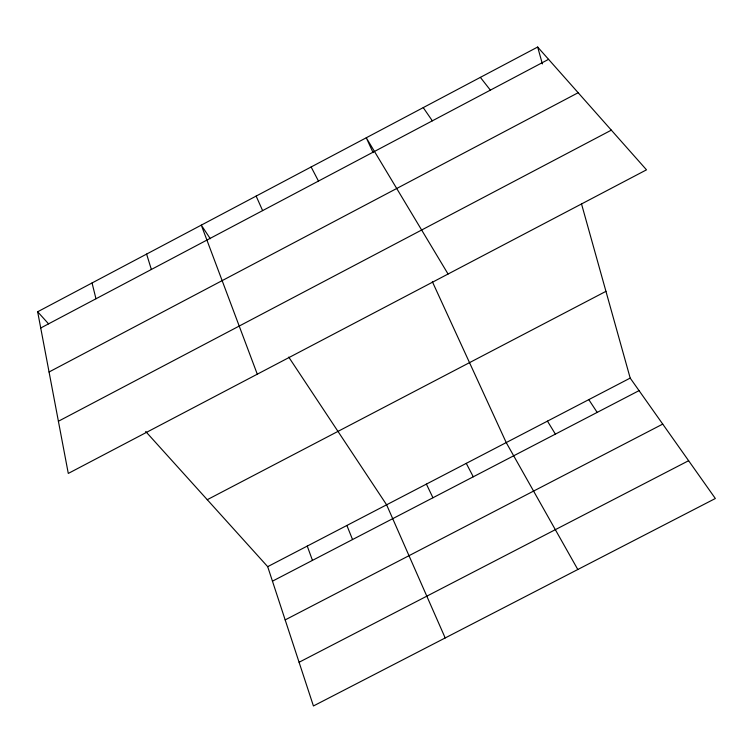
<?xml version="1.0" encoding="UTF-8"?>
<svg xmlns="http://www.w3.org/2000/svg" width="753" height="753" viewBox="0 0 753 753"><rect width="100%" height="100%" fill="white"/><g stroke="black" fill="none" stroke-linecap="round" stroke-linejoin="round"><path stroke-width="1.13" d="M37.65 311.77L537.661 47.034L646.507 169.83L68.288 473.43L37.65 311.77L48.578 323.875M40.728 327.997L548.57 59.346M49.058 371.991L578.163 92.723M58.395 421.256L611.332 130.147M207.263 499.7L605.949 291.345M145.687 431.478L267.691 566.661L630.195 378.091L581.514 203.922M272.454 581.175L639.062 390.628M285.171 619.907L662.734 424.099M299.082 662.264L688.619 460.704M480.367 77.371L490.372 90.134M630.195 378.091L715.35 498.505L313.427 705.966L267.691 566.661M423.242 107.613L432.344 120.828M210.313 238.739L201.296 225.128L257.291 374.194M288.728 357.082L386.609 504.802L445.192 637.951M588.79 399.627L597.185 412.399M547.459 421.125L555.385 434.123M448.063 274.026L366.269 137.78L373.093 152.633M577.805 569.503L506.223 442.576L432.344 281.678M466.267 463.359L473.279 476.8M311.13 166.968L318.472 181.068M426.396 484.104L432.956 497.761M256.142 196.091L262.618 210.614M346.888 525.462L352.545 539.553M307.252 546.076L312.467 560.383M146.6 254.081L151.362 269.47M537.661 47.034L542.386 63.939M92.054 282.968L95.97 298.772"/></g></svg>
